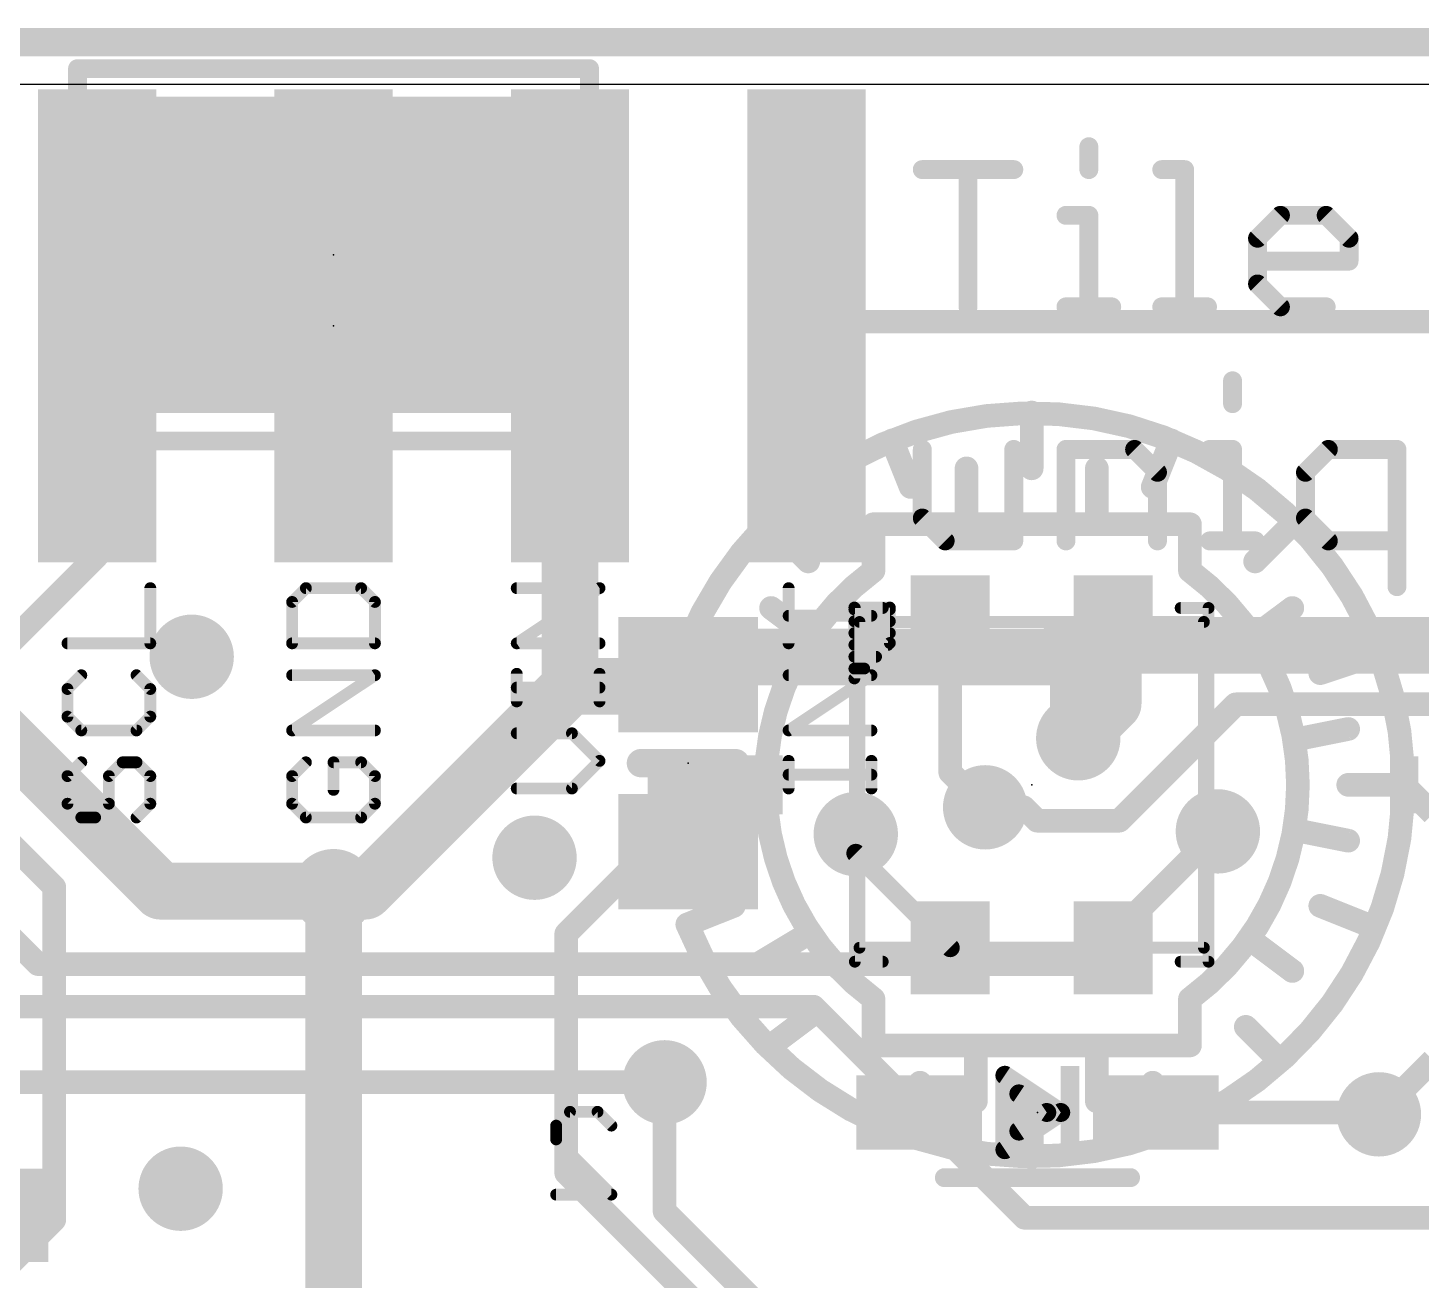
# Model space of a CAD drawing. Extents: x -30.6 to 30.6, y -30.6 to 30.6.
# Drawn here: x -3.28 to 11.68, y 17.18 to 30.63 of the extents above; entities that cross this region are included whole.
import ezdxf

# ---------------------------------------------------------------- set-up
doc = ezdxf.new("R2010")
doc.units = 0
for name, color, linetype in [('1', 12, 'CONTINUOUS'), ('16', 5, 'CONTINUOUS'), ('18', 110, 'CONTINUOUS'), ('20', 53, 'CONTINUOUS'), ('21', 40, 'CONTINUOUS'), ('22', 53, 'CONTINUOUS'), ('23', 40, 'CONTINUOUS'), ('24', 6, 'CONTINUOUS')]:
    doc.layers.add(name, color=color, linetype=linetype)

# ---------------------------------------------------------------- blocks, each defined once
blk = doc.blocks.new('RECT')
blk.add_solid([(-0.5, -0.5), (0.5, -0.5), (-0.5, 0.5), (0.5, 0.5)])
blk = doc.blocks.new('ROUNDV')
at = {"const_width": 0.5}
blk.add_lwpolyline([(0, -0.25, 1), (0, 0.25, 1), (0, -0.25)], format="xyb", dxfattribs=at)

msp = doc.modelspace()

# ---------------------------------------------------------------- linework, layer by layer
at = {"layer": '1'}
for points, const_width in [([(30.48, 30.48), (-30.48, 30.48)], 0.3048), ([(2.54, 23.5586), (2.54, 27.432)], 0.6096), ([(-2.54, 27.432), (-2.54, 24.96)], 0.254), ([(5.124, 27.476), (5.08, 27.432)], 0.254), ([(14.5, 27.476), (5.124, 27.476)], 0.254), ([(-2.54, 24.96), (-3.5, 24)], 0.254), ([(7.874, 24), (13.716, 24)], 0.6096), ([(7.874, 24), (8, 23.874)], 0.6096), ([(4.001, 23.874), (3.81, 23.683)], 0.6096), ([(8, 23.874), (4.001, 23.874)], 0.6096), ([(8, 23.874), (8, 23)], 0.6096), ([(3.81, 23.683), (3.6856, 23.5586)], 0.6096), ([(0.3388, 21.3574), (2.54, 23.5586)], 0.6096), ([(3.6856, 23.5586), (2.54, 23.5586)], 0.6096), ([(-3.75, 23.25), (-1.8574, 21.3574)], 0.6096), ([(8.4411, 22.1146), (9.6915, 23.365)], 0.254), ([(9.6915, 23.365), (20.955, 23.365)], 0.254), ([(-3.175, 20.574), (-5.207, 22.606)], 0.254), ([(7, 22.2584), (7.4151, 22.2584)], 0.254), ([(7.4151, 22.2584), (7.5589, 22.1146)], 0.254), ([(7.5589, 22.1146), (8.4411, 22.1146)], 0.254), ([(8.074, 20.574), (9.5, 22)], 0.254), ([(-1.8574, 21.3574), (0, 21.3574)], 0.6096), ([(0, 21.3574), (0.3388, 21.3574)], 0.6096), ([(8.074, 20.574), (-3.175, 20.574)], 0.254), ([(5.1552, 20.1168), (-5.0282, 20.1168)], 0.254), ([(6.292, 18.98), (5.1552, 20.1168)], 0.254), ([(-3.6214, 19.304), (3.556, 19.304)], 0.254), ([(7.423, 17.849), (6.292, 18.98)], 0.254), ([(8.832, 18.98), (11.21, 18.98)], 0.254), ([(11.21, 18.98), (11.23, 18.96)], 0.254), ([(15.5, 17.849), (7.423, 17.849)], 0.254)]:
    msp.add_lwpolyline(points, dxfattribs=dict(at, const_width=const_width))
for points, const_width in [([(2.6924, 27.432, 1), (2.3876, 27.432)], 0.3048), ([(-2.4765, 27.432, 1), (-2.6035, 27.432)], 0.127), ([(5.0351, 27.4769, 1), (5.1249, 27.3871)], 0.127), ([(5.124, 27.5395, 1), (5.124, 27.4125)], 0.127), ([(5.1689, 27.4311, 1), (5.0791, 27.5209)], 0.127), ([(-2.6035, 24.96, 1), (-2.4765, 24.96)], 0.127), ([(-2.4951, 24.9151, 1), (-2.5849, 25.0049)], 0.127), ([(7.9818, 24.1078, 1), (7.7662, 23.8922)], 0.3048), ([(7.874, 24.1524, 1), (7.874, 23.8476)], 0.3048), ([(4.001, 24.0264, 1), (4.001, 23.7216)], 0.3048), ([(4.1088, 23.7662, 1), (3.8932, 23.9818)], 0.3048), ([(8.1524, 23.874, 1), (7.8476, 23.874)], 0.3048), ([(7.8922, 23.7662, 1), (8.1078, 23.9818)], 0.3048), ([(8, 23.7216, 1), (8, 24.0264)], 0.3048), ([(3.9178, 23.5752, 1), (3.7022, 23.7908)], 0.3048), ([(2.54, 23.711, 1), (2.54, 23.4062)], 0.3048), ([(2.6478, 23.4508, 1), (2.4322, 23.6663)], 0.3048), ([(3.5778, 23.6663, 1), (3.7933, 23.4508)], 0.3048), ([(3.7022, 23.7908, 1), (3.9178, 23.5752)], 0.3048), ([(3.6856, 23.4062, 1), (3.6856, 23.711)], 0.3048), ([(2.3876, 23.5586, 1), (2.6924, 23.5586)], 0.3048), ([(9.6915, 23.4285, 1), (9.6915, 23.3015)], 0.127), ([(9.7364, 23.3201, 1), (9.6466, 23.4099)], 0.127), ([(7.8476, 23, 1), (8.1524, 23)], 0.3048), ([(7, 22.3219, 1), (7, 22.1949)], 0.127), ([(7.46, 22.3033, 1), (7.3702, 22.2135)], 0.127), ([(7.4151, 22.1949, 1), (7.4151, 22.3219)], 0.127), ([(7.5589, 22.1781, 1), (7.5589, 22.0511)], 0.127), ([(7.514, 22.0697, 1), (7.6038, 22.1595)], 0.127), ([(8.3962, 22.1595, 1), (8.486, 22.0697)], 0.127), ([(8.4411, 22.0511, 1), (8.4411, 22.1781)], 0.127), ([(9.5449, 21.9551, 1), (9.4551, 22.0449)], 0.127), ([(-1.8574, 21.5098, 1), (-1.8574, 21.205)], 0.3048), ([(-1.9652, 21.2496, 1), (-1.7496, 21.4652)], 0.3048), ([(0, 21.5098, 1), (0, 21.205)], 0.3048), ([(0, 21.205, 1), (0, 21.5098)], 0.3048), ([(0.2311, 21.4652, 1), (0.4466, 21.2496)], 0.3048), ([(0.3388, 21.205, 1), (0.3388, 21.5098)], 0.3048), ([(-3.175, 20.6375, 1), (-3.175, 20.5105)], 0.127), ([(-3.2199, 20.5291, 1), (-3.1301, 20.6189)], 0.127), ([(8.0291, 20.6189, 1), (8.1189, 20.5291)], 0.127), ([(8.074, 20.5105, 1), (8.074, 20.6375)], 0.127), ([(5.2001, 20.1617, 1), (5.1103, 20.0719)], 0.127), ([(5.1552, 20.0533, 1), (5.1552, 20.1803)], 0.127), ([(3.556, 19.2405, 1), (3.556, 19.3675)], 0.127), ([(6.3369, 19.0249, 1), (6.2471, 18.9351)], 0.127), ([(6.2471, 18.9351, 1), (6.3369, 19.0249)], 0.127), ([(8.832, 19.0435, 1), (8.832, 18.9165)], 0.127), ([(11.2549, 19.0249, 1), (11.1651, 18.9351)], 0.127), ([(11.1851, 18.9151, 1), (11.2749, 19.0049)], 0.127), ([(11.21, 18.9165, 1), (11.21, 19.0435)], 0.127), ([(7.423, 17.9125, 1), (7.423, 17.7855)], 0.127), ([(7.3781, 17.8041, 1), (7.4679, 17.8939)], 0.127)]:
    msp.add_lwpolyline(points, format="xyb", dxfattribs=dict(at, const_width=const_width))
at = {"layer": '16'}
for points, const_width in [([(30.48, 30.48), (-30.48, 30.48)], 0.3048), ([(7.5, 26.5), (7.5, 25.9)], 0.254), ([(6, 26.2), (6.2, 25.7)], 0.254), ([(9, 26.2), (8.8, 25.7)], 0.254), ([(6.8, 25.3), (6.8, 25.9)], 0.254), ([(8.2, 25.3), (8.2, 25.9)], 0.254), ([(4.7, 25.3), (5.1, 24.9)], 0.254), ([(5.8, 24.8), (5.8, 25.3)], 0.254), ([(6.8, 25.3), (5.8, 25.3)], 0.254), ([(8.2, 25.3), (6.8, 25.3)], 0.254), ([(9.2, 25.3), (8.2, 25.3)], 0.254), ([(9.2, 24.8), (9.2, 25.3)], 0.254), ([(10.3, 25.3), (9.9, 24.9)], 0.254), ([(8.375, 24.25), (8.375, 23.375)], 0.6096), ([(5.1, 24.1), (4.7, 24.4)], 0.254), ([(9.9, 24.1), (10.3, 24.4)], 0.254), ([(6.625, 24.25), (6.625, 22.6334)], 0.254), ([(3.8, 24), (4.3, 23.8)], 0.254), ([(11.2, 23.9), (10.6, 23.7)], 0.254), ([(8.375, 23.375), (8, 23)], 0.6096), ([(10.4, 23), (10.9, 23.1)], 0.254), ([(6.625, 22.6334), (7, 22.2584)], 0.254), ([(-4.1, 22.5), (-3, 21.4)], 0.254), ([(4.1, 22.5), (2.5, 20.9)], 0.254), ([(11.5, 22.5), (10.9, 22.5)], 0.254), ([(11.5, 22.5), (11.811, 22.189)], 0.254), ([(5.6102, 21.7648), (5.6102, 21.971)], 0.2032), ([(9.5, 22), (8.375, 20.875)], 0.254), ([(10.4, 22), (10.9, 21.9)], 0.254), ([(6.625, 20.75), (5.6102, 21.7648)], 0.2032), ([(0, 10.2914), (0, 21.3574)], 0.6096), ([(-3, 21.4), (-3, 17.828)], 0.254), ([(3.8, 21), (4.3, 21.2)], 0.254), ([(11.1, 21), (10.6, 21.2)], 0.254), ([(2.5, 20.9), (2.5, 18.328)], 0.254), ([(5.1, 20.9), (4.6, 20.6)], 0.254), ([(8.375, 20.875), (8.375, 20.75)], 0.254), ([(9.9, 20.8), (10.3, 20.5)], 0.254), ([(5.8, 20.2), (5.8, 19.7)], 0.254), ([(9.2, 20.2), (9.2, 19.7)], 0.254), ([(4.7, 19.7), (5.1, 20)], 0.254), ([(10.1, 19.6), (9.8, 19.9)], 0.254), ([(6.9, 19.7), (5.8, 19.7)], 0.254), ([(8.2, 19.7), (6.9, 19.7)], 0.254), ([(6.9, 19.7), (6.9, 19.1)], 0.254), ([(9.2, 19.7), (8.2, 19.7)], 0.254), ([(8.2, 19.7), (8.2, 19.1)], 0.254), ([(11.811, 19.541), (11.23, 18.96)], 0.254), ([(3.556, 17.9186), (3.556, 19.304)], 0.254), ([(6.1, 18.8), (6.3, 19.3)], 0.254), ([(9, 18.8), (8.8, 19.3)], 0.254), ([(7.5, 18.5), (7.5, 19.1)], 0.254), ([(2.5, 18.328), (4.064, 16.764)], 0.254), ([(4.5212, 16.9534), (3.556, 17.9186)], 0.254), ([(-3, 17.828), (-4.826, 16.002)], 0.254)]:
    msp.add_lwpolyline(points, dxfattribs=dict(at, const_width=const_width))
for points, const_width in [([(3.8, 21, 5.1283), (3.8, 24)], 0.254), ([(7.5635, 26.5, 1), (7.4365, 26.5)], 0.127), ([(6.059, 26.2236, 1), (5.941, 26.1764)], 0.127), ([(9.059, 26.1764, 1), (8.941, 26.2236)], 0.127), ([(6.8635, 25.9, 1), (6.7365, 25.9)], 0.127), ([(7.4365, 25.9, 1), (7.5635, 25.9)], 0.127), ([(8.2635, 25.9, 1), (8.1365, 25.9)], 0.127), ([(6.141, 25.6764, 1), (6.259, 25.7236)], 0.127), ([(8.741, 25.7236, 1), (8.859, 25.6764)], 0.127), ([(4.7449, 25.3449, 1), (4.6551, 25.2551)], 0.127), ([(5.8635, 25.3, 1), (5.7365, 25.3)], 0.127), ([(5.8, 25.3635, 1), (5.8, 25.2365)], 0.127), ([(6.8, 25.3635, 1), (6.8, 25.2365)], 0.127), ([(6.7365, 25.3, 1), (6.8635, 25.3)], 0.127), ([(6.8, 25.2365, 1), (6.8, 25.3635)], 0.127), ([(8.2, 25.3635, 1), (8.2, 25.2365)], 0.127), ([(8.1365, 25.3, 1), (8.2635, 25.3)], 0.127), ([(8.2, 25.2365, 1), (8.2, 25.3635)], 0.127), ([(9.2635, 25.3, 1), (9.1365, 25.3)], 0.127), ([(9.2, 25.2365, 1), (9.2, 25.3635)], 0.127), ([(10.3449, 25.2551, 1), (10.2551, 25.3449)], 0.127), ([(5.0551, 24.8551, 1), (5.1449, 24.9449)], 0.127), ([(9.8551, 24.9449, 1), (9.9449, 24.8551)], 0.127), ([(5.8, 24.8, 0.5044), (5.8, 20.2)], 0.254), ([(5.7365, 24.8, 1), (5.8635, 24.8)], 0.127), ([(5.8377, 24.7489, 1), (5.7623, 24.8511)], 0.127), ([(9.2, 20.2, 0.5044), (9.2, 24.8)], 0.254), ([(9.2377, 24.8511, 1), (9.1623, 24.7489)], 0.127), ([(9.1365, 24.8, 1), (9.2635, 24.8)], 0.127), ([(8.5274, 24.25, 1), (8.2226, 24.25)], 0.3048), ([(4.7381, 24.4508, 1), (4.6619, 24.3492)], 0.127), ([(10.3381, 24.3492, 1), (10.2619, 24.4508)], 0.127), ([(6.6885, 24.25, 1), (6.5615, 24.25)], 0.127), ([(3.8236, 24.059, 1), (3.7764, 23.941)], 0.127), ([(5.0619, 24.0492, 1), (5.1381, 24.1508)], 0.127), ([(9.8619, 24.1508, 1), (9.9381, 24.0492)], 0.127), ([(3.7412, 24.0239, 1), (3.8588, 23.9761)], 0.127), ([(11.2201, 23.8398, 1), (11.1799, 23.9602)], 0.127), ([(4.2764, 23.741, 1), (4.3236, 23.859)], 0.127), ([(10.5799, 23.7602, 1), (10.6201, 23.6398)], 0.127), ([(8.4828, 23.2672, 1), (8.2672, 23.4828)], 0.3048), ([(8.2226, 23.375, 1), (8.5274, 23.375)], 0.3048), ([(7.8922, 23.1078, 1), (8.1078, 22.8922)], 0.3048), ([(10.9125, 23.0377, 1), (10.8875, 23.1623)], 0.127), ([(10.3875, 23.0623, 1), (10.4125, 22.9377)], 0.127), ([(6.6699, 22.6783, 1), (6.5801, 22.5885)], 0.127), ([(4.1449, 22.4551, 1), (4.0551, 22.5449)], 0.127), ([(6.5615, 22.6334, 1), (6.6885, 22.6334)], 0.127), ([(10.9, 22.5635, 1), (10.9, 22.4365)], 0.127), ([(11.5449, 22.5449, 1), (11.4551, 22.4551)], 0.127), ([(11.5, 22.4365, 1), (11.5, 22.5635)], 0.127), ([(6.9551, 22.2135, 1), (7.0449, 22.3033)], 0.127), ([(5.661, 21.971, 1), (5.5594, 21.971)], 0.1016), ([(9.5449, 21.9551, 1), (9.4551, 22.0449)], 0.127), ([(10.4125, 22.0623, 1), (10.3875, 21.9377)], 0.127), ([(10.8875, 21.8377, 1), (10.9125, 21.9623)], 0.127), ([(5.6461, 21.8007, 1), (5.5743, 21.7289)], 0.1016), ([(5.5594, 21.7648, 1), (5.661, 21.7648)], 0.1016), ([(0.1524, 21.3574, 1), (-0.1524, 21.3574)], 0.3048), ([(-2.9365, 21.4, 1), (-3.0635, 21.4)], 0.127), ([(-3.0449, 21.3551, 1), (-2.9551, 21.4449)], 0.127), ([(4.3236, 21.141, 1), (4.2764, 21.259)], 0.127), ([(10.6236, 21.259, 1), (10.5764, 21.141)], 0.127), ([(3.8588, 21.0239, 1), (3.7412, 20.9761)], 0.127), ([(3.7764, 21.059, 1), (3.8236, 20.941)], 0.127), ([(11.0764, 20.941, 1), (11.1236, 21.059)], 0.127), ([(2.5635, 20.9, 1), (2.4365, 20.9)], 0.127), ([(2.4551, 20.9449, 1), (2.5449, 20.8551)], 0.127), ([(5.1327, 20.8455, 1), (5.0673, 20.9545)], 0.127), ([(8.4385, 20.875, 1), (8.3115, 20.875)], 0.127), ([(8.3301, 20.9199, 1), (8.4199, 20.8301)], 0.127), ([(6.5891, 20.7141, 1), (6.6609, 20.7859)], 0.1016), ([(8.3115, 20.75, 1), (8.4385, 20.75)], 0.127), ([(9.9381, 20.8508, 1), (9.8619, 20.7492)], 0.127), ([(4.5673, 20.6545, 1), (4.6327, 20.5455)], 0.127), ([(10.2619, 20.4492, 1), (10.3381, 20.5508)], 0.127), ([(5.8635, 20.2, 1), (5.7365, 20.2)], 0.127), ([(5.7623, 20.1489, 1), (5.8377, 20.2511)], 0.127), ([(9.2635, 20.2, 1), (9.1365, 20.2)], 0.127), ([(9.1623, 20.2511, 1), (9.2377, 20.1489)], 0.127), ([(5.1381, 19.9492, 1), (5.0619, 20.0508)], 0.127), ([(9.8449, 19.9449, 1), (9.7551, 19.8551)], 0.127), ([(4.6619, 19.7508, 1), (4.7381, 19.6492)], 0.127), ([(5.8, 19.7635, 1), (5.8, 19.6365)], 0.127), ([(5.7365, 19.7, 1), (5.8635, 19.7)], 0.127), ([(6.9, 19.7635, 1), (6.9, 19.6365)], 0.127), ([(6.9635, 19.7, 1), (6.8365, 19.7)], 0.127), ([(6.9, 19.6365, 1), (6.9, 19.7635)], 0.127), ([(8.2, 19.7635, 1), (8.2, 19.6365)], 0.127), ([(8.2635, 19.7, 1), (8.1365, 19.7)], 0.127), ([(8.2, 19.6365, 1), (8.2, 19.7635)], 0.127), ([(9.1365, 19.7, 1), (9.2635, 19.7)], 0.127), ([(9.2, 19.6365, 1), (9.2, 19.7635)], 0.127), ([(10.0551, 19.5551, 1), (10.1449, 19.6449)], 0.127), ([(3.6195, 19.304, 1), (3.4925, 19.304)], 0.127), ([(6.359, 19.2764, 1), (6.241, 19.3236)], 0.127), ([(8.859, 19.3236, 1), (8.741, 19.2764)], 0.127), ([(6.8365, 19.1, 1), (6.9635, 19.1)], 0.127), ([(7.5635, 19.1, 1), (7.4365, 19.1)], 0.127), ([(8.1365, 19.1, 1), (8.2635, 19.1)], 0.127), ([(11.1851, 19.0049, 1), (11.2749, 18.9151)], 0.127), ([(6.041, 18.8236, 1), (6.159, 18.7764)], 0.127), ([(8.941, 18.7764, 1), (9.059, 18.8236)], 0.127), ([(7.4365, 18.5, 1), (7.5635, 18.5)], 0.127), ([(2.5449, 18.3729, 1), (2.4551, 18.2831)], 0.127), ([(2.4365, 18.328, 1), (2.5635, 18.328)], 0.127), ([(3.6009, 17.9635, 1), (3.5111, 17.8737)], 0.127), ([(3.4925, 17.9186, 1), (3.6195, 17.9186)], 0.127), ([(-3.0635, 17.828, 1), (-2.9365, 17.828)], 0.127), ([(-2.9551, 17.7831, 1), (-3.0449, 17.8729)], 0.127)]:
    msp.add_lwpolyline(points, format="xyb", dxfattribs=dict(at, const_width=const_width))
at = {"layer": '20'}
msp.add_line((-30.028, 30.028), (29.972, 30.028), dxfattribs=at)
at = {"layer": '21'}
for points, const_width in [([(8.1139, 29.3554), (8.1139, 29.1097)], 0.2032), ([(6.3246, 29.1097), (7.3076, 29.1097)], 0.2032), ([(6.8161, 27.6352), (6.8161, 29.1097)], 0.2032), ([(8.8973, 29.1097), (9.143, 29.1097)], 0.2032), ([(9.143, 29.1097), (9.143, 27.6352)], 0.2032), ([(7.8682, 28.6182), (8.1139, 28.6182)], 0.2032), ([(8.1139, 28.6182), (8.1139, 27.6352)], 0.2032), ([(9.9263, 28.3724), (10.1721, 28.6182)], 0.2032), ([(10.1721, 28.6182), (10.6636, 28.6182)], 0.2032), ([(10.6636, 28.6182), (10.9093, 28.3724)], 0.2032), ([(9.9263, 27.8809), (9.9263, 28.3724)], 0.2032), ([(10.9093, 28.3724), (10.9093, 28.1267)], 0.2032), ([(10.9093, 28.1267), (9.9263, 28.1267)], 0.2032), ([(10.1721, 27.6352), (9.9263, 27.8809)], 0.2032), ([(7.8682, 27.6352), (8.3597, 27.6352)], 0.2032), ([(8.8973, 27.6352), (9.3888, 27.6352)], 0.2032), ([(10.6636, 27.6352), (10.1721, 27.6352)], 0.2032), ([(9.6576, 26.8408), (9.6576, 26.5951)], 0.2032), ([(6.3246, 26.1036), (6.3246, 25.3663)], 0.2032), ([(7.3076, 25.1206), (7.3076, 26.1036)], 0.2032), ([(7.8682, 25.1206), (7.8682, 26.1036)], 0.2032), ([(7.8682, 26.1036), (8.6054, 26.1036)], 0.2032), ([(8.6054, 26.1036), (8.8512, 25.8578)], 0.2032), ([(9.4118, 26.1036), (9.6576, 26.1036)], 0.2032), ([(9.6576, 26.1036), (9.6576, 25.1206)], 0.2032), ([(10.6866, 26.1036), (10.4409, 25.8578)], 0.2032), ([(11.4239, 26.1036), (10.6866, 26.1036)], 0.2032), ([(11.4239, 24.6291), (11.4239, 26.1036)], 0.2032), ([(8.8512, 25.8578), (8.8512, 25.1206)], 0.2032), ([(10.4409, 25.8578), (10.4409, 25.3663)], 0.2032), ([(6.3246, 25.3663), (6.5703, 25.1206)], 0.2032), ([(10.4409, 25.3663), (10.6866, 25.1206)], 0.2032), ([(6.5703, 25.1206), (7.3076, 25.1206)], 0.2032), ([(9.4118, 25.1206), (9.9033, 25.1206)], 0.2032), ([(10.6866, 25.1206), (11.4239, 25.1206)], 0.2032), ([(-1.9685, 24.02), (-1.9685, 24.6132)], 0.127), ([(-0.297, 24.6132), (-0.4453, 24.4649)], 0.127), ([(0.2962, 24.6132), (-0.297, 24.6132)], 0.127), ([(0.4445, 24.4649), (0.2962, 24.6132)], 0.127), ([(1.9677, 24.02), (2.8575, 24.6132)], 0.127), ([(2.8575, 24.6132), (1.9677, 24.6132)], 0.127), ([(4.8887, 24.02), (4.8887, 24.6132)], 0.127), ([(-0.4453, 24.4649), (-0.4453, 24.02)], 0.127), ([(0.4445, 24.02), (0.4445, 24.4649)], 0.127), ([(5.7785, 24.3166), (4.8887, 24.3166)], 0.127), ([(-2.8583, 24.02), (-1.9685, 24.02)], 0.127), ([(-0.4453, 24.02), (0.4445, 24.02)], 0.127), ([(2.8575, 24.02), (1.9677, 24.02)], 0.127), ([(-2.71, 23.6776), (-2.8583, 23.5293)], 0.127), ([(-1.9685, 23.5293), (-2.1168, 23.6776)], 0.127), ([(-0.4453, 23.0845), (0.4445, 23.6776)], 0.127), ([(0.4445, 23.6776), (-0.4453, 23.6776)], 0.127), ([(1.9677, 23.3963), (1.9677, 23.6929)], 0.127), ([(2.8575, 23.3963), (2.8575, 23.6929)], 0.127), ([(4.8887, 23.0845), (5.7785, 23.6776)], 0.127), ([(5.7785, 23.6776), (4.8887, 23.6776)], 0.127), ([(-2.8583, 23.5293), (-2.8583, 23.2328)], 0.127), ([(-1.9685, 23.2328), (-1.9685, 23.5293)], 0.127), ([(2.8575, 23.5446), (1.9677, 23.5446)], 0.127), ([(-2.8583, 23.2328), (-2.71, 23.0845)], 0.127), ([(-2.1168, 23.0845), (-1.9685, 23.2328)], 0.127), ([(-2.71, 23.0845), (-2.1168, 23.0845)], 0.127), ([(0.4445, 23.0845), (-0.4453, 23.0845)], 0.127), ([(2.5609, 23.054), (1.9677, 23.054)], 0.127), ([(2.8575, 22.7574), (2.5609, 23.054)], 0.127), ([(5.7785, 23.0845), (4.8887, 23.0845)], 0.127), ([(-2.71, 22.7421), (-2.8583, 22.5938)], 0.127), ([(-2.4134, 22.5938), (-2.2651, 22.7421)], 0.127), ([(-2.2651, 22.7421), (-2.1168, 22.7421)], 0.127), ([(-2.1168, 22.7421), (-1.9685, 22.5938)], 0.127), ([(-0.297, 22.7421), (-0.4453, 22.5938)], 0.127), ([(0.2962, 22.7421), (-0.0004, 22.7421)], 0.127), ([(-0.0004, 22.7421), (-0.0004, 22.4455)], 0.127), ([(0.4445, 22.5938), (0.2962, 22.7421)], 0.127), ([(2.5609, 22.4608), (2.8575, 22.7574)], 0.127), ([(3.302, 22.733), (4.318, 22.733)], 0.3048), ([(4.8887, 22.4608), (4.8887, 22.7574)], 0.127), ([(5.7785, 22.4608), (5.7785, 22.7574)], 0.127), ([(-2.8583, 22.5938), (-2.8583, 22.2972)], 0.127), ([(-2.4134, 22.2972), (-2.4134, 22.5938)], 0.127), ([(-1.9685, 22.5938), (-1.9685, 22.2972)], 0.127), ([(-0.4453, 22.5938), (-0.4453, 22.2972)], 0.127), ([(0.4445, 22.2972), (0.4445, 22.5938)], 0.127), ([(5.7785, 22.6091), (4.8887, 22.6091)], 0.127), ([(1.9677, 22.4608), (2.5609, 22.4608)], 0.127), ([(-2.8583, 22.2972), (-2.71, 22.1489)], 0.127), ([(-2.5617, 22.1489), (-2.4134, 22.2972)], 0.127), ([(-1.9685, 22.2972), (-2.1168, 22.1489)], 0.127), ([(-0.4453, 22.2972), (-0.297, 22.1489)], 0.127), ([(0.2962, 22.1489), (0.4445, 22.2972)], 0.127), ([(-2.71, 22.1489), (-2.5617, 22.1489)], 0.127), ([(-0.297, 22.1489), (0.2962, 22.1489)], 0.127), ([(6.562, 19.68), (8.562, 19.68)], 0.2032), ([(7.212, 18.58), (7.212, 19.38)], 0.2032), ([(7.212, 19.38), (7.812, 18.98)], 0.2032), ([(7.362, 18.78), (7.362, 19.18)], 0.2032), ([(7.362, 19.18), (7.662, 18.98)], 0.2032), ([(7.362, 19.1008), (7.4808, 19.1008)], 0.2032), ([(7.812, 18.98), (7.212, 18.58)], 0.2032), ([(7.662, 18.98), (7.362, 18.78)], 0.2032), ([(7.362, 18.8976), (7.5384, 18.8976)], 0.2032), ([(8.562, 18.28), (6.562, 18.28)], 0.2032)]:
    msp.add_lwpolyline(points, dxfattribs=dict(at, const_width=const_width))
for points, const_width in [([(8.1647, 29.3554, 1), (8.0631, 29.3554)], 0.1016), ([(6.3246, 29.1605, 1), (6.3246, 29.0589)], 0.1016), ([(6.8669, 29.1097, 1), (6.7653, 29.1097)], 0.1016), ([(7.3076, 29.0589, 1), (7.3076, 29.1605)], 0.1016), ([(8.8973, 29.1605, 1), (8.8973, 29.0589)], 0.1016), ([(9.1938, 29.1097, 1), (9.0922, 29.1097)], 0.1016), ([(9.143, 29.0589, 1), (9.143, 29.1605)], 0.1016), ([(8.0631, 29.1097, 1), (8.1647, 29.1097)], 0.1016), ([(7.8682, 28.669, 1), (7.8682, 28.5674)], 0.1016), ([(8.1647, 28.6182, 1), (8.0631, 28.6182)], 0.1016), ([(8.1139, 28.5674, 1), (8.1139, 28.669)], 0.1016), ([(10.1721, 28.669, 1), (10.1721, 28.5674)], 0.1016), ([(10.208, 28.5823, 1), (10.1362, 28.6541)], 0.1016), ([(10.6995, 28.6541, 1), (10.6277, 28.5823)], 0.1016), ([(10.6636, 28.5674, 1), (10.6636, 28.669)], 0.1016), ([(9.9771, 28.3724, 1), (9.8755, 28.3724)], 0.1016), ([(9.8904, 28.4083, 1), (9.9623, 28.3365)], 0.1016), ([(10.9601, 28.3724, 1), (10.8585, 28.3724)], 0.1016), ([(10.8734, 28.3365, 1), (10.9452, 28.4083)], 0.1016), ([(9.9263, 28.1775, 1), (9.9263, 28.0759)], 0.1016), ([(10.8585, 28.1267, 1), (10.9601, 28.1267)], 0.1016), ([(10.9093, 28.0759, 1), (10.9093, 28.1775)], 0.1016), ([(9.9623, 27.9169, 1), (9.8904, 27.845)], 0.1016), ([(9.8755, 27.8809, 1), (9.9771, 27.8809)], 0.1016), ([(7.8682, 27.686, 1), (7.8682, 27.5844)], 0.1016), ([(8.3597, 27.5844, 1), (8.3597, 27.686)], 0.1016), ([(8.8973, 27.686, 1), (8.8973, 27.5844)], 0.1016), ([(9.3888, 27.5844, 1), (9.3888, 27.686)], 0.1016), ([(10.1721, 27.686, 1), (10.1721, 27.5844)], 0.1016), ([(10.1362, 27.5993, 1), (10.208, 27.6711)], 0.1016), ([(10.6636, 27.5844, 1), (10.6636, 27.686)], 0.1016), ([(6.7653, 27.6352, 1), (6.8669, 27.6352)], 0.1016), ([(8.0631, 27.6352, 1), (8.1647, 27.6352)], 0.1016), ([(9.0922, 27.6352, 1), (9.1938, 27.6352)], 0.1016), ([(9.7084, 26.8408, 1), (9.6068, 26.8408)], 0.1016), ([(9.6068, 26.5951, 1), (9.7084, 26.5951)], 0.1016), ([(6.3754, 26.1036, 1), (6.2738, 26.1036)], 0.1016), ([(7.3584, 26.1036, 1), (7.2568, 26.1036)], 0.1016), ([(7.919, 26.1036, 1), (7.8174, 26.1036)], 0.1016), ([(7.8682, 26.1544, 1), (7.8682, 26.0528)], 0.1016), ([(8.6414, 26.1395, 1), (8.5695, 26.0677)], 0.1016), ([(8.6054, 26.0528, 1), (8.6054, 26.1544)], 0.1016), ([(9.4118, 26.1544, 1), (9.4118, 26.0528)], 0.1016), ([(9.7084, 26.1036, 1), (9.6068, 26.1036)], 0.1016), ([(9.6576, 26.0528, 1), (9.6576, 26.1544)], 0.1016), ([(10.6866, 26.1544, 1), (10.6866, 26.0528)], 0.1016), ([(10.7225, 26.0677, 1), (10.6507, 26.1395)], 0.1016), ([(11.4747, 26.1036, 1), (11.3731, 26.1036)], 0.1016), ([(11.4239, 26.0528, 1), (11.4239, 26.1544)], 0.1016), ([(8.902, 25.8578, 1), (8.8004, 25.8578)], 0.1016), ([(8.8153, 25.8219, 1), (8.8871, 25.8937)], 0.1016), ([(10.4917, 25.8578, 1), (10.3901, 25.8578)], 0.1016), ([(10.405, 25.8937, 1), (10.4768, 25.8219)], 0.1016), ([(6.3605, 25.4023, 1), (6.2887, 25.3304)], 0.1016), ([(10.4768, 25.4023, 1), (10.405, 25.3304)], 0.1016), ([(6.2738, 25.3663, 1), (6.3754, 25.3663)], 0.1016), ([(10.3901, 25.3663, 1), (10.4917, 25.3663)], 0.1016), ([(6.5703, 25.1714, 1), (6.5703, 25.0698)], 0.1016), ([(6.5344, 25.0847, 1), (6.6063, 25.1565)], 0.1016), ([(7.2568, 25.1206, 1), (7.3584, 25.1206)], 0.1016), ([(7.3076, 25.0698, 1), (7.3076, 25.1714)], 0.1016), ([(7.8174, 25.1206, 1), (7.919, 25.1206)], 0.1016), ([(8.8004, 25.1206, 1), (8.902, 25.1206)], 0.1016), ([(9.4118, 25.1714, 1), (9.4118, 25.0698)], 0.1016), ([(9.6068, 25.1206, 1), (9.7084, 25.1206)], 0.1016), ([(9.9033, 25.0698, 1), (9.9033, 25.1714)], 0.1016), ([(10.6866, 25.1714, 1), (10.6866, 25.0698)], 0.1016), ([(10.6507, 25.0847, 1), (10.7225, 25.1565)], 0.1016), ([(11.4239, 25.0698, 1), (11.4239, 25.1714)], 0.1016), ([(-1.9368, 24.6132, 1), (-2.0003, 24.6132)], 0.0635), ([(-0.297, 24.6449, 1), (-0.297, 24.5814)], 0.0635), ([(-0.2745, 24.5907, 1), (-0.3194, 24.6356)], 0.0635), ([(0.3187, 24.6356, 1), (0.2738, 24.5907)], 0.0635), ([(0.2962, 24.5814, 1), (0.2962, 24.6449)], 0.0635), ([(1.9677, 24.6449, 1), (1.9677, 24.5814)], 0.0635), ([(2.8751, 24.5867, 1), (2.8399, 24.6396)], 0.0635), ([(2.8575, 24.5814, 1), (2.8575, 24.6449)], 0.0635), ([(4.9205, 24.6132, 1), (4.857, 24.6132)], 0.0635), ([(11.3731, 24.6291, 1), (11.4747, 24.6291)], 0.1016), ([(-0.4135, 24.4649, 1), (-0.477, 24.4649)], 0.0635), ([(-0.4677, 24.4873, 1), (-0.4228, 24.4424)], 0.0635), ([(0.4763, 24.4649, 1), (0.4128, 24.4649)], 0.0635), ([(0.422, 24.4424, 1), (0.467, 24.4873)], 0.0635), ([(4.8887, 24.3483, 1), (4.8887, 24.2848)], 0.0635), ([(5.7785, 24.2848, 1), (5.7785, 24.3483)], 0.0635), ([(-2.8583, 24.0517, 1), (-2.8583, 23.9882)], 0.0635), ([(-2.0003, 24.02, 1), (-1.9368, 24.02)], 0.0635), ([(-1.9685, 23.9882, 1), (-1.9685, 24.0517)], 0.0635), ([(-0.4453, 24.0517, 1), (-0.4453, 23.9882)], 0.0635), ([(-0.477, 24.02, 1), (-0.4135, 24.02)], 0.0635), ([(0.4128, 24.02, 1), (0.4763, 24.02)], 0.0635), ([(0.4445, 23.9882, 1), (0.4445, 24.0517)], 0.0635), ([(1.9677, 24.0517, 1), (1.9677, 23.9882)], 0.0635), ([(1.9501, 24.0464, 1), (1.9854, 23.9936)], 0.0635), ([(2.8575, 23.9882, 1), (2.8575, 24.0517)], 0.0635), ([(4.857, 24.02, 1), (4.9205, 24.02)], 0.0635), ([(-2.6875, 23.6552, 1), (-2.7324, 23.7001)], 0.0635), ([(-2.0943, 23.7001, 1), (-2.1392, 23.6552)], 0.0635), ([(-0.4453, 23.7094, 1), (-0.4453, 23.6459)], 0.0635), ([(0.4621, 23.6512, 1), (0.4269, 23.7041)], 0.0635), ([(0.4445, 23.6459, 1), (0.4445, 23.7094)], 0.0635), ([(1.9995, 23.6929, 1), (1.936, 23.6929)], 0.0635), ([(2.8893, 23.6929, 1), (2.8257, 23.6929)], 0.0635), ([(4.8887, 23.7094, 1), (4.8887, 23.6459)], 0.0635), ([(5.7961, 23.6512, 1), (5.7609, 23.704)], 0.0635), ([(5.7785, 23.6459, 1), (5.7785, 23.7094)], 0.0635), ([(-2.8265, 23.5293, 1), (-2.89, 23.5293)], 0.0635), ([(-2.8807, 23.5518, 1), (-2.8358, 23.5069)], 0.0635), ([(-1.9368, 23.5293, 1), (-2.0003, 23.5293)], 0.0635), ([(-1.991, 23.5069, 1), (-1.946, 23.5518)], 0.0635), ([(1.9677, 23.5763, 1), (1.9677, 23.5128)], 0.0635), ([(2.8575, 23.5128, 1), (2.8575, 23.5763)], 0.0635), ([(1.936, 23.3963, 1), (1.9995, 23.3963)], 0.0635), ([(2.8257, 23.3963, 1), (2.8893, 23.3963)], 0.0635), ([(-2.89, 23.2328, 1), (-2.8265, 23.2328)], 0.0635), ([(-2.8358, 23.2552, 1), (-2.8807, 23.2103)], 0.0635), ([(-2.0003, 23.2328, 1), (-1.9368, 23.2328)], 0.0635), ([(-1.946, 23.2103, 1), (-1.991, 23.2552)], 0.0635), ([(-2.71, 23.1162, 1), (-2.71, 23.0527)], 0.0635), ([(-2.7324, 23.062, 1), (-2.6875, 23.1069)], 0.0635), ([(-2.1392, 23.1069, 1), (-2.0943, 23.062)], 0.0635), ([(-2.1168, 23.0527, 1), (-2.1168, 23.1162)], 0.0635), ([(-0.4453, 23.1162, 1), (-0.4453, 23.0527)], 0.0635), ([(-0.4629, 23.1109, 1), (-0.4276, 23.058)], 0.0635), ([(0.4445, 23.0527, 1), (0.4445, 23.1162)], 0.0635), ([(1.9677, 23.0857, 1), (1.9677, 23.0222)], 0.0635), ([(2.5834, 23.0764, 1), (2.5385, 23.0315)], 0.0635), ([(2.5609, 23.0222, 1), (2.5609, 23.0857)], 0.0635), ([(4.8887, 23.1162, 1), (4.8887, 23.0527)], 0.0635), ([(4.8711, 23.1109, 1), (4.9064, 23.058)], 0.0635), ([(5.7785, 23.0527, 1), (5.7785, 23.1162)], 0.0635), ([(-2.6875, 22.7197, 1), (-2.7324, 22.7646)], 0.0635), ([(-2.2651, 22.7739, 1), (-2.2651, 22.7104)], 0.0635), ([(-2.2426, 22.7197, 1), (-2.2875, 22.7646)], 0.0635), ([(-2.0943, 22.7646, 1), (-2.1392, 22.7197)], 0.0635), ([(-2.1168, 22.7104, 1), (-2.1168, 22.7739)], 0.0635), ([(-0.2745, 22.7197, 1), (-0.3194, 22.7646)], 0.0635), ([(-0.0004, 22.7739, 1), (-0.0004, 22.7104)], 0.0635), ([(0.0314, 22.7421, 1), (-0.0321, 22.7421)], 0.0635), ([(0.3187, 22.7646, 1), (0.2738, 22.7197)], 0.0635), ([(0.2962, 22.7104, 1), (0.2962, 22.7739)], 0.0635), ([(2.88, 22.7349, 1), (2.835, 22.7798)], 0.0635), ([(2.835, 22.7349, 1), (2.88, 22.7798)], 0.0635), ([(3.302, 22.8092, 1), (3.302, 22.6568)], 0.1524), ([(4.318, 22.6568, 1), (4.318, 22.8092)], 0.1524), ([(4.9205, 22.7574, 1), (4.857, 22.7574)], 0.0635), ([(5.8102, 22.7574, 1), (5.7468, 22.7574)], 0.0635), ([(-2.8265, 22.5938, 1), (-2.89, 22.5938)], 0.0635), ([(-2.8807, 22.6163, 1), (-2.8358, 22.5714)], 0.0635), ([(-2.3816, 22.5938, 1), (-2.4451, 22.5938)], 0.0635), ([(-2.4358, 22.6163, 1), (-2.3909, 22.5714)], 0.0635), ([(-1.9368, 22.5938, 1), (-2.0003, 22.5938)], 0.0635), ([(-1.991, 22.5714, 1), (-1.946, 22.6163)], 0.0635), ([(-0.4135, 22.5938, 1), (-0.477, 22.5938)], 0.0635), ([(-0.4677, 22.6163, 1), (-0.4228, 22.5714)], 0.0635), ([(0.4763, 22.5938, 1), (0.4128, 22.5938)], 0.0635), ([(0.422, 22.5714, 1), (0.467, 22.6163)], 0.0635), ([(4.8887, 22.6408, 1), (4.8887, 22.5773)], 0.0635), ([(5.7785, 22.5773, 1), (5.7785, 22.6408)], 0.0635), ([(-0.0321, 22.4455, 1), (0.0314, 22.4455)], 0.0635), ([(1.9677, 22.4925, 1), (1.9677, 22.429)], 0.0635), ([(2.5385, 22.4832, 1), (2.5834, 22.4383)], 0.0635), ([(2.5609, 22.429, 1), (2.5609, 22.4925)], 0.0635), ([(4.857, 22.4608, 1), (4.9205, 22.4608)], 0.0635), ([(5.7468, 22.4608, 1), (5.8102, 22.4608)], 0.0635), ([(-2.89, 22.2972, 1), (-2.8265, 22.2972)], 0.0635), ([(-2.8358, 22.3197, 1), (-2.8807, 22.2748)], 0.0635), ([(-2.4451, 22.2972, 1), (-2.3816, 22.2972)], 0.0635), ([(-2.3909, 22.2748, 1), (-2.4358, 22.3197)], 0.0635), ([(-2.0003, 22.2972, 1), (-1.9368, 22.2972)], 0.0635), ([(-1.946, 22.2748, 1), (-1.991, 22.3197)], 0.0635), ([(-0.477, 22.2972, 1), (-0.4135, 22.2972)], 0.0635), ([(-0.4228, 22.3197, 1), (-0.4677, 22.2748)], 0.0635), ([(0.4128, 22.2972, 1), (0.4763, 22.2972)], 0.0635), ([(0.467, 22.2748, 1), (0.422, 22.3197)], 0.0635), ([(-2.71, 22.1807, 1), (-2.71, 22.1172)], 0.0635), ([(-2.7324, 22.1265, 1), (-2.6875, 22.1714)], 0.0635), ([(-2.5841, 22.1714, 1), (-2.5392, 22.1265)], 0.0635), ([(-2.5617, 22.1172, 1), (-2.5617, 22.1807)], 0.0635), ([(-2.1392, 22.1714, 1), (-2.0943, 22.1265)], 0.0635), ([(-0.297, 22.1807, 1), (-0.297, 22.1172)], 0.0635), ([(-0.3194, 22.1265, 1), (-0.2745, 22.1714)], 0.0635), ([(0.2738, 22.1714, 1), (0.3187, 22.1265)], 0.0635), ([(0.2962, 22.1172, 1), (0.2962, 22.1807)], 0.0635), ([(6.562, 19.7308, 1), (6.562, 19.6292)], 0.1016), ([(8.562, 19.6292, 1), (8.562, 19.7308)], 0.1016), ([(7.2628, 19.38, 1), (7.1612, 19.38)], 0.1016), ([(7.2402, 19.4223, 1), (7.1838, 19.3377)], 0.1016), ([(7.4128, 19.18, 1), (7.3112, 19.18)], 0.1016), ([(7.3902, 19.2223, 1), (7.3338, 19.1377)], 0.1016), ([(7.362, 19.1516, 1), (7.362, 19.05)], 0.1016), ([(7.4808, 19.05, 1), (7.4808, 19.1516)], 0.1016), ([(7.6902, 18.9377, 1), (7.6338, 19.0223)], 0.1016), ([(7.6338, 18.9377, 1), (7.6902, 19.0223)], 0.1016), ([(7.8402, 18.9377, 1), (7.7838, 19.0223)], 0.1016), ([(7.7838, 18.9377, 1), (7.8402, 19.0223)], 0.1016), ([(7.362, 18.9484, 1), (7.362, 18.8468)], 0.1016), ([(7.3338, 18.8223, 1), (7.3902, 18.7377)], 0.1016), ([(7.5384, 18.8468, 1), (7.5384, 18.9484)], 0.1016), ([(7.3112, 18.78, 1), (7.4128, 18.78)], 0.1016), ([(7.1838, 18.6223, 1), (7.2402, 18.5377)], 0.1016), ([(7.1612, 18.58, 1), (7.2628, 18.58)], 0.1016), ([(6.562, 18.3308, 1), (6.562, 18.2292)], 0.1016), ([(8.562, 18.2292, 1), (8.562, 18.3308)], 0.1016)]:
    msp.add_lwpolyline(points, format="xyb", dxfattribs=dict(at, const_width=const_width))
at = {"layer": '22'}
for points, const_width in [([(2.75, 30.194), (-2.75, 30.194)], 0.2032), ([(-2.75, 30.194), (-2.75, 26.194)], 0.2032), ([(2.75, 26.194), (2.75, 30.194)], 0.2032), ([(-2.75, 26.194), (2.75, 26.194)], 0.2032), ([(5.595, 24.405), (5.976, 24.405)], 0.127), ([(5.595, 23.643), (5.595, 24.405)], 0.127), ([(5.595, 24.384), (5.976, 24.384)], 0.127), ([(5.9, 24.4), (5.6, 24.4)], 0.127), ([(5.6, 24.4), (5.6, 20.6)], 0.127), ([(5.976, 24.405), (5.976, 24.024)], 0.127), ([(9.1, 24.4), (9.4, 24.4)], 0.127), ([(9.4, 24.4), (9.4, 20.6)], 0.127), ([(5.595, 24.257), (5.976, 24.257)], 0.127), ([(5.65, 20.75), (5.65, 24.25)], 0.127), ([(5.65, 24.25), (9.35, 24.25)], 0.127), ([(9.35, 24.25), (9.35, 20.75)], 0.127), ([(5.595, 24.13), (5.976, 24.13)], 0.127), ([(5.976, 24.024), (5.595, 23.643)], 0.127), ([(5.595, 24.003), (5.955, 24.003)], 0.127), ([(5.595, 23.876), (5.828, 23.876)], 0.127), ([(5.595, 23.749), (5.701, 23.749)], 0.127), ([(9.35, 20.75), (5.65, 20.75)], 0.127), ([(5.6, 20.6), (5.9, 20.6)], 0.127), ([(9.4, 20.6), (9.1, 20.6)], 0.127), ([(2.3913, 18.839), (2.5396, 18.9873)], 0.127), ([(2.5396, 18.9873), (2.8362, 18.9873)], 0.127), ([(2.8362, 18.9873), (2.9845, 18.839)], 0.127), ([(2.3913, 18.6907), (2.3913, 18.839)], 0.127), ([(2.9845, 18.0975), (2.3913, 18.6907)], 0.127), ([(2.3913, 18.0975), (2.9845, 18.0975)], 0.127)]:
    msp.add_lwpolyline(points, dxfattribs=dict(at, const_width=const_width))
for points, const_width in [([(-2.75, 30.2448, 1), (-2.75, 30.1432)], 0.1016), ([(-2.6992, 30.194, 1), (-2.8008, 30.194)], 0.1016), ([(2.8008, 30.194, 1), (2.6992, 30.194)], 0.1016), ([(2.75, 30.1432, 1), (2.75, 30.2448)], 0.1016), ([(-2.75, 26.2448, 1), (-2.75, 26.1432)], 0.1016), ([(-2.8008, 26.194, 1), (-2.6992, 26.194)], 0.1016), ([(2.6992, 26.194, 1), (2.8008, 26.194)], 0.1016), ([(2.75, 26.1432, 1), (2.75, 26.2448)], 0.1016), ([(5.595, 24.4157, 1), (5.595, 24.3523)], 0.0635), ([(5.595, 24.4367, 1), (5.595, 24.3733)], 0.0635), ([(5.6268, 24.405, 1), (5.5633, 24.405)], 0.0635), ([(5.6, 24.4318, 1), (5.6, 24.3683)], 0.0635), ([(5.6318, 24.4, 1), (5.5683, 24.4)], 0.0635), ([(5.9, 24.3683, 1), (5.9, 24.4318)], 0.0635), ([(6.0077, 24.405, 1), (5.9443, 24.405)], 0.0635), ([(5.976, 24.3733, 1), (5.976, 24.4367)], 0.0635), ([(5.976, 24.3523, 1), (5.976, 24.4157)], 0.0635), ([(9.1, 24.4318, 1), (9.1, 24.3683)], 0.0635), ([(9.4318, 24.4, 1), (9.3682, 24.4)], 0.0635), ([(9.4, 24.3683, 1), (9.4, 24.4318)], 0.0635), ([(5.595, 24.2888, 1), (5.595, 24.2253)], 0.0635), ([(5.6818, 24.25, 1), (5.6183, 24.25)], 0.0635), ([(5.65, 24.2817, 1), (5.65, 24.2183)], 0.0635), ([(5.976, 24.2253, 1), (5.976, 24.2888)], 0.0635), ([(9.3818, 24.25, 1), (9.3182, 24.25)], 0.0635), ([(9.35, 24.2183, 1), (9.35, 24.2817)], 0.0635), ([(5.595, 24.1618, 1), (5.595, 24.0983)], 0.0635), ([(5.976, 24.0983, 1), (5.976, 24.1618)], 0.0635), ([(5.595, 24.0347, 1), (5.595, 23.9713)], 0.0635), ([(5.9443, 24.024, 1), (6.0077, 24.024)], 0.0635), ([(5.9985, 24.0015, 1), (5.9535, 24.0465)], 0.0635), ([(5.955, 23.9713, 1), (5.955, 24.0347)], 0.0635), ([(5.595, 23.9078, 1), (5.595, 23.8443)], 0.0635), ([(5.595, 23.7808, 1), (5.595, 23.7173)], 0.0635), ([(5.701, 23.7173, 1), (5.701, 23.7808)], 0.0635), ([(5.828, 23.8443, 1), (5.828, 23.9078)], 0.0635), ([(5.5725, 23.6655, 1), (5.6175, 23.6205)], 0.0635), ([(5.5633, 23.643, 1), (5.6268, 23.643)], 0.0635), ([(5.65, 20.7817, 1), (5.65, 20.7183)], 0.0635), ([(9.35, 20.7183, 1), (9.35, 20.7817)], 0.0635), ([(5.6, 20.6318, 1), (5.6, 20.5683)], 0.0635), ([(5.6183, 20.75, 1), (5.6818, 20.75)], 0.0635), ([(5.9, 20.5683, 1), (5.9, 20.6318)], 0.0635), ([(9.1, 20.6318, 1), (9.1, 20.5683)], 0.0635), ([(9.3182, 20.75, 1), (9.3818, 20.75)], 0.0635), ([(9.4, 20.5683, 1), (9.4, 20.6318)], 0.0635), ([(5.5683, 20.6, 1), (5.6318, 20.6)], 0.0635), ([(9.3682, 20.6, 1), (9.4318, 20.6)], 0.0635), ([(2.5396, 19.019, 1), (2.5396, 18.9555)], 0.0635), ([(2.5621, 18.9648, 1), (2.5172, 19.0097)], 0.0635), ([(2.8587, 19.0097, 1), (2.8138, 18.9648)], 0.0635), ([(2.8362, 18.9555, 1), (2.8362, 19.019)], 0.0635), ([(2.4231, 18.839, 1), (2.3596, 18.839)], 0.0635), ([(2.3689, 18.8614, 1), (2.4138, 18.8165)], 0.0635), ([(2.962, 18.8165, 1), (3.007, 18.8614)], 0.0635), ([(2.4138, 18.7131, 1), (2.3689, 18.6682)], 0.0635), ([(2.3596, 18.6907, 1), (2.4231, 18.6907)], 0.0635), ([(2.3913, 18.1292, 1), (2.3913, 18.0658)], 0.0635), ([(2.962, 18.075, 1), (3.007, 18.12)], 0.0635), ([(2.9845, 18.0658, 1), (2.9845, 18.1292)], 0.0635)]:
    msp.add_lwpolyline(points, format="xyb", dxfattribs=dict(at, const_width=const_width))
at = {"layer": '23'}
for p in [(0, 27.432), (3.81, 22.733), (7.562, 18.98)]:
    msp.add_point(p, dxfattribs=at)
at = {"layer": '24'}
for p in [(0, 28.194), (7.5, 22.5), (7.5, 22.5)]:
    msp.add_point(p, dxfattribs=at)

# ---------------------------------------------------------------- block references
at = {"layer": '1'}
for p, xscale, yscale, rotation in [((-2.54, 27.432), 5.08, 1.27, 270), ((0, 27.432), 5.08, 1.27, 270), ((2.54, 27.432), 5.08, 1.27, 270), ((5.08, 27.432), 5.08, 1.27, 270), ((3.81, 23.683), 1.24, 1.5, 90), ((3.81, 21.783), 1.24, 1.5, 90), ((6.292, 18.98), 1.35, 0.8, 180), ((8.832, 18.98), 1.35, 0.8, 180)]:
    msp.add_blockref('RECT', p, dxfattribs=dict(at, xscale=xscale, yscale=yscale, rotation=rotation))
at = {"layer": '1', "xscale": 1.075}
msp.add_blockref('RECT', (-3.601, 17.875), dxfattribs=at)
at = {"layer": '16'}
for p, xscale, yscale, rotation in [((0, 28.194), 4.7, 3.4, 180), ((11.5, 22.5), 0.6096, 0.3048, 270)]:
    msp.add_blockref('RECT', p, dxfattribs=dict(at, xscale=xscale, yscale=yscale, rotation=rotation))
at = {"layer": '16', "xscale": 0.85, "rotation": 180}
for p in [(6.625, 24.25), (8.375, 24.25), (6.625, 20.75), (8.375, 20.75)]:
    msp.add_blockref('RECT', p, dxfattribs=at)
at = {"layer": '16', "xscale": 1.45, "yscale": 0.635}
msp.add_blockref('RECT', (4.1, 22.5), dxfattribs=at)
at = {"layer": '18', "xscale": 0.9064, "yscale": 0.9064}
for p in [(-1.524, 23.876), (-1.524, 23.876), (8, 23), (8, 23), (7, 22.2584), (7, 22.2584), (9.5, 22), (9.5, 22), (5.6102, 21.971), (5.6102, 21.971), (2.159, 21.717), (2.159, 21.717), (0, 21.3574), (0, 21.3574), (3.556, 19.304), (3.556, 19.304), (11.23, 18.96), (11.23, 18.96), (-1.6428, 18.161), (-1.6428, 18.161)]:
    msp.add_blockref('ROUNDV', p, dxfattribs=at)
at = {"layer": '21', "xscale": 0.2, "rotation": 180}
msp.add_blockref('RECT', (7.912, 18.98), dxfattribs=at)

doc.saveas('drawing.dxf')
